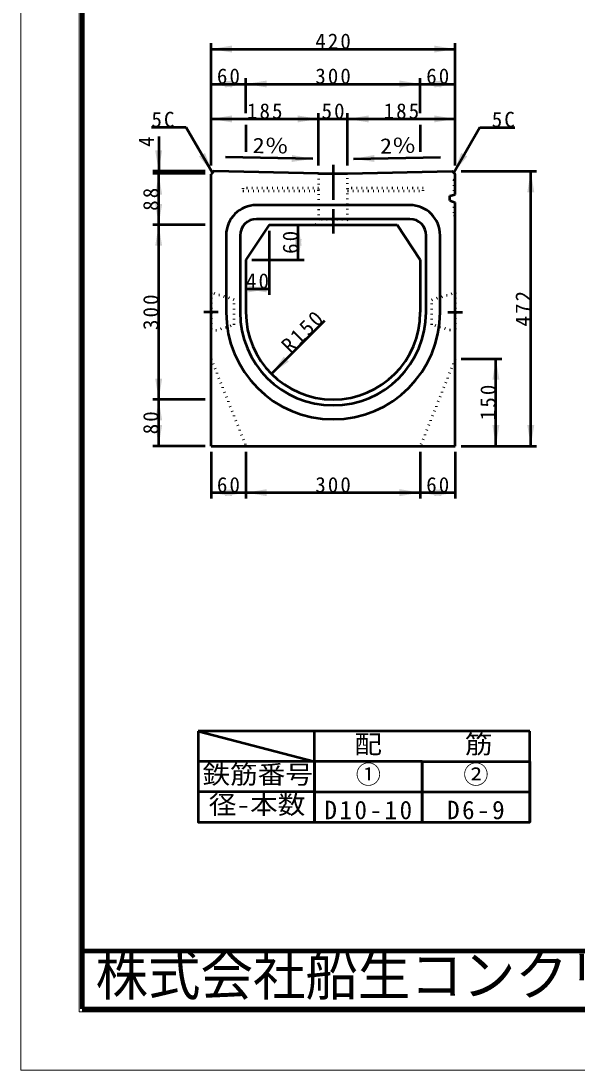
# Model space of a CAD drawing. Units: millimetres, scale not verified. Extents: x -2102 to 2102, y -1485 to 1485.
# Drawn here: x -2102 to -1146, y -1485 to 317 of the extents above; entities that cross this region are included whole.
import ezdxf
from ezdxf.enums import TextEntityAlignment as Align

# ---------------------------------------------------------------- set-up
doc = ezdxf.new("R2010")
doc.units = ezdxf.units.MM
doc.header["$LTSCALE"] = 5
doc.linetypes.add('DOTTED', pattern=[1.75, 0.25, -1.5])
doc.linetypes.add('LONG_DASHED_DOTTED', pattern=[15.25, 12, -1.5, 0.25, -1.5])
doc.layers.add('0-0_V-nasSTD', color=7, linetype='Continuous', lineweight=35)
doc.layers.add('0-1_0', color=7, linetype='Continuous', lineweight=50)
doc.styles.add('ＭＳ ゴシック', font='')
doc.styles.get('ＭＳ ゴシック').set_extended_font_data('MS Gothic')

msp = doc.modelspace()

# ---------------------------------------------------------------- linework, layer by layer
at = {"layer": '0-0_V-nasSTD', "lineweight": 100}
for p, q in [((-1997.5, 1380), (-1997.5, -1380)), ((-1997.5, -1380), (1997.5, -1380))]:
    msp.add_line(p, q, dxfattribs=at)
at = {"layer": '0-0_V-nasSTD', "lineweight": 50}
for p, q in [((-1715.639, 138.491), (-1715.639, 92.491)), ((-1415.639, 138.491), (-1415.639, 92.491)), ((-1797.5, -903), (-1797.5, -955)), ((-1597.5, -903), (-1797.5, -903)), ((-1412.5, -903), (-1597.5, -903)), ((-1227.5, -903), (-1412.5, -903)), ((-1227.5, -955), (-1227.5, -903)), ((-1797.5, -955), (-1797.5, -1007)), ((-1597.5, -955), (-1797.5, -955)), ((-1597.5, -1007), (-1597.5, -955)), ((-1412.5, -955), (-1227.5, -955)), ((-1597.5, -1007), (-1797.5, -1007))]:
    msp.add_line(p, q, dxfattribs=at)
at = {"layer": '0-0_V-nasSTD', "lineweight": 18}
for points in [[(-2102.5, -1485), (-2102.5, 1485), (2102.5, 1485), (2102.5, -1485)], [(-2002.5, -1385), (-2002.5, 1385), (2002.5, 1385), (2002.5, -1385)]]:
    msp.add_lwpolyline(points, close=True, dxfattribs=at)
at = {"layer": '0-0_V-nasSTD', "lineweight": 50}
for points in [[(-1797.5, -903), (-1597.5, -955), (-1597.5, -903)], [(-1597.5, -1059), (-1597.5, -1007), (-1597.5, -955), (-1597.5, -1007), (-1412.5, -1007), (-1412.5, -955), (-1597.5, -955)], [(-1412.5, -1007), (-1412.5, -955), (-1412.5, -1007)], [(-1412.5, -1007), (-1227.5, -1007), (-1227.5, -955)], [(-1412.5, -1059), (-1227.5, -1059), (-1227.5, -1007), (-1227.5, -955)], [(-1227.5, -1059), (-1227.5, -1007), (-1227.5, -955), (-1227.5, -1007)], [(-1797.5, -1007), (-1797.5, -1059), (-1597.5, -1059)], [(-1597.5, -1059), (-1597.5, -1007), (-1597.5, -1059)], [(-1597.5, -1059), (-1412.5, -1059), (-1412.5, -1007)], [(-1412.5, -1059), (-1412.5, -1007), (-1412.5, -1059)], [(-1227.5, -1059), (-1227.5, -1007), (-1227.5, -1059)]]:
    msp.add_lwpolyline(points, dxfattribs=at)
at = {"layer": '0-0_V-nasSTD'}
for points in [[(-1775.639, 268.89), (-1739.639, 262.89), (-1739.639, 274.89)], [(-1391.639, 262.89), (-1391.639, 274.89), (-1355.639, 268.89)], [(-1775.639, 208.89), (-1739.639, 202.89), (-1739.639, 214.89)], [(-1751.639, 202.89), (-1751.639, 214.89), (-1715.639, 208.89)], [(-1715.639, 208.89), (-1679.639, 202.89), (-1679.639, 214.89)], [(-1451.639, 202.89), (-1451.639, 214.89), (-1415.639, 208.89)], [(-1415.639, 208.89), (-1379.639, 202.89), (-1379.639, 214.89)], [(-1391.639, 202.89), (-1391.639, 214.89), (-1355.639, 208.89)], [(-1775.639, 148.89), (-1739.639, 142.89), (-1739.639, 154.89)], [(-1626.639, 142.89), (-1626.639, 154.89), (-1590.639, 148.89)], [(-1540.639, 148.89), (-1504.639, 142.89), (-1504.639, 154.89)], [(-1391.639, 142.89), (-1391.639, 154.89), (-1355.639, 148.89)], [(-1871.639, 94.89), (-1865.639, 58.89), (-1859.639, 94.89)], [(-1796.335, 84.567), (-1785.943, 90.567), (-1773.139, 56.39)], [(-1358.139, 56.39), (-1345.335, 90.567), (-1334.943, 84.567)], [(-1636.789, 74.989), (-1636.53, 86.986), (-1600.668, 80.209)], [(-1530.611, 80.209), (-1494.749, 86.986), (-1494.489, 74.989)], [(-1871.639, 18.89), (-1865.639, 54.89), (-1859.639, 18.89)], [(-1231.639, 22.89), (-1225.639, 58.89), (-1219.639, 22.89)], [(-1871.639, 2.89), (-1865.639, -33.11), (-1859.639, 2.89)], [(-1871.639, -69.11), (-1865.639, -33.11), (-1859.639, -69.11)], [(-1631.639, -69.11), (-1625.639, -33.11), (-1619.639, -69.11)], [(-1631.639, -57.11), (-1625.639, -93.11), (-1619.639, -57.11)], [(-1715.639, -143.11), (-1679.639, -149.11), (-1679.639, -137.11)], [(-1711.639, -149.11), (-1711.639, -137.11), (-1675.639, -143.11)], [(-1671.705, -289.176), (-1650.492, -259.477), (-1642.007, -267.963)], [(-1291.639, -299.11), (-1285.639, -263.11), (-1279.639, -299.11)], [(-1871.639, -297.11), (-1865.639, -333.11), (-1859.639, -297.11)], [(-1871.639, -369.11), (-1865.639, -333.11), (-1859.639, -369.11)], [(-1871.639, -377.11), (-1865.639, -413.11), (-1859.639, -377.11)], [(-1291.639, -377.11), (-1285.639, -413.11), (-1279.639, -377.11)], [(-1231.639, -377.11), (-1225.639, -413.11), (-1219.639, -377.11)], [(-1775.639, -493.11), (-1739.639, -499.11), (-1739.639, -487.11)], [(-1751.639, -499.11), (-1751.639, -487.11), (-1715.639, -493.11)], [(-1715.639, -493.11), (-1679.639, -499.11), (-1679.639, -487.11)], [(-1451.639, -499.11), (-1451.639, -487.11), (-1415.639, -493.11)], [(-1415.639, -493.11), (-1379.639, -499.11), (-1379.639, -487.11)], [(-1391.639, -499.11), (-1391.639, -487.11), (-1355.639, -493.11)]]:
    msp.add_solid(points, dxfattribs=at)
at = {"layer": '0-1_0'}
for p, q in [((-1775.639, 68.89), (-1775.639, 278.89)), ((-1355.639, 68.89), (-1355.639, 278.89)), ((-1775.639, 268.89), (-1355.639, 268.89)), ((-1715.639, 158.89), (-1715.639, 218.89)), ((-1415.639, 158.89), (-1415.639, 218.89)), ((-1775.639, 148.89), (-1590.639, 148.89)), ((-1590.639, 68.89), (-1590.639, 158.89)), ((-1590.639, 148.89), (-1540.639, 148.89)), ((-1540.639, 68.89), (-1540.639, 158.89)), ((-1540.639, 148.89), (-1355.639, 148.89)), ((-1818.139, 134.332), (-1878.139, 134.332)), ((-1818.139, 134.332), (-1773.139, 56.39)), ((-1313.139, 134.332), (-1358.139, 56.39)), ((-1313.139, 134.332), (-1253.139, 134.332)), ((-1865.639, 118.89), (-1865.639, 58.89)), ((-1600.668, 80.209), (-1750.633, 83.452)), ((-1530.611, 80.209), (-1380.646, 83.452)), ((-1785.639, 58.89), (-1875.639, 58.89)), ((-1785.639, 54.89), (-1875.639, 54.89)), ((-1865.639, 54.89), (-1865.639, 58.89)), ((-1865.639, -33.11), (-1865.639, 54.89)), ((-1590.639, 54.89), (-1540.639, 54.89)), ((-1345.639, 58.89), (-1215.639, 58.89)), ((-1225.639, -413.11), (-1225.639, 58.89)), ((-1775.639, -413.11), (-1775.639, 53.89)), ((-1355.639, 18.905), (-1355.639, 53.89)), ((-1364.639, 16.89), (-1355.639, 18.905)), ((-1433.639, 0.89), (-1697.639, 0.89)), ((-1364.639, 8.89), (-1364.639, 16.89)), ((-1364.639, 8.89), (-1355.639, 5.532)), ((-1355.639, -413.11), (-1355.639, 5.532)), ((-1785.639, -33.11), (-1875.639, -33.11)), ((-1675.639, -33.11), (-1715.639, -93.11)), ((-1433.639, -23.11), (-1697.639, -23.11)), ((-1675.639, -33.11), (-1455.639, -33.11)), ((-1625.639, -93.11), (-1625.639, -33.11)), ((-1455.639, -33.11), (-1415.639, -93.11)), ((-1749.639, -51.11), (-1749.639, -183.11)), ((-1725.639, -51.11), (-1725.639, -183.11)), ((-1675.639, -43.11), (-1675.639, -153.11)), ((-1405.639, -183.11), (-1405.639, -51.11)), ((-1381.639, -183.11), (-1381.639, -51.11)), ((-1715.639, -93.11), (-1715.639, -183.11)), ((-1705.639, -93.11), (-1615.639, -93.11)), ((-1415.639, -93.11), (-1415.639, -183.11)), ((-1715.639, -143.11), (-1675.639, -143.11)), ((-1671.705, -289.176), (-1579.781, -197.252)), ((-1345.639, -263.11), (-1275.639, -263.11)), ((-1285.639, -413.11), (-1285.639, -263.11)), ((-1785.639, -333.11), (-1875.639, -333.11)), ((-1785.639, -413.11), (-1875.639, -413.11)), ((-1775.639, -413.11), (-1355.639, -413.11)), ((-1345.639, -413.11), (-1215.639, -413.11)), ((-1775.639, -423.11), (-1775.639, -503.11)), ((-1715.639, -423.11), (-1715.639, -503.11)), ((-1415.639, -423.11), (-1415.639, -503.11)), ((-1355.639, -423.11), (-1355.639, -503.11))]:
    msp.add_line(p, q, dxfattribs=at)
at = {"layer": '0-1_0', "linetype": 'DOTTED'}
for p, q in [((-1590.639, 54.89), (-1590.639, -24.11)), ((-1540.639, -24.11), (-1540.639, 54.89)), ((-1357.939, 43.89), (-1355.639, 46.19)), ((-1357.939, 43.89), (-1357.939, 18.39)), ((-1590.639, -24.11), (-1595.835, -33.11)), ((-1540.639, -24.11), (-1590.639, -24.11)), ((-1540.639, -24.11), (-1535.443, -33.11)), ((-1775.639, -263.11), (-1715.639, -413.11)), ((-1355.639, -263.11), (-1415.639, -413.11))]:
    msp.add_line(p, q, dxfattribs=at)
at = {"layer": '0-1_0', "linetype": 'LONG_DASHED_DOTTED'}
for p, q in [((-1565.639, 69.89), (-1565.639, -48.11)), ((-1763.139, -183.11), (-1788.139, -183.11)), ((-1368.139, -183.11), (-1343.139, -183.11))]:
    msp.add_line(p, q, dxfattribs=at)
at = {"layer": '0-1_0', "lineweight": 100}
msp.add_line((-1997.5, -1280), (1997.5, -1280), dxfattribs=at)
at = {"layer": '0-1_0'}
for points in [[(-1775.639, 208.89), (-1715.639, 208.89), (-1415.639, 208.89), (-1355.639, 208.89)], [(-1590.639, 54.89), (-1770.639, 58.89), (-1775.639, 53.89)], [(-1540.639, 54.89), (-1360.639, 58.89), (-1355.639, 53.89)], [(-1865.639, -413.11), (-1865.639, -333.11), (-1865.639, -33.11)], [(-1775.639, -493.11), (-1715.639, -493.11), (-1415.639, -493.11), (-1355.639, -493.11)]]:
    msp.add_lwpolyline(points, dxfattribs=at)
at = {"layer": '0-1_0', "linetype": 'DOTTED'}
for points in [[(-1720.639, 30.161), (-1720.639, 25.161), (-1590.639, 25.161), (-1590.639, 30.161)], [(-1540.639, 30.161), (-1540.639, 25.161), (-1410.639, 25.161), (-1410.639, 30.161)], [(-1735.639, -161.61), (-1775.639, -149.61), (-1775.639, -216.61), (-1735.639, -204.61)], [(-1395.639, -161.61), (-1355.639, -149.61), (-1355.639, -216.61), (-1395.639, -204.61)]]:
    msp.add_lwpolyline(points, close=True, dxfattribs=at)
msp.add_lwpolyline([(-1357.939, 6.39), (-1357.939, -16.11), (-1355.639, -18.41)], dxfattribs=at)
at = {"layer": '0-1_0'}
for centre, radius, start, end in [((-1697.639, -51.11), 52, 90, 180), ((-1433.639, -51.11), 52, 0, 90), ((-1697.639, -51.11), 28, 90, 180), ((-1433.639, -51.11), 28, 0, 90), ((-1565.639, -183.11), 184, 180, 270), ((-1565.639, -183.11), 160, 180, 270), ((-1565.639, -183.11), 150, 180, 270), ((-1565.639, -183.11), 150, 270, 0), ((-1565.639, -183.11), 184, 270, 0), ((-1565.639, -183.11), 160, 270, 0)]:
    msp.add_arc(centre, radius, start, end, dxfattribs=at)

# ---------------------------------------------------------------- texts
at = {"layer": '0-0_V-nasSTD', "style": 'ＭＳ ゴシック'}
msp.add_text('4', height=26.39, rotation=90, dxfattribs=at).set_placement((-1865.639, 100.89), align=Align.BOTTOM_LEFT)
at = {"layer": '0-0_V-nasSTD', "style": 'ＭＳ ゴシック', "width": 1.15}
for rotation, p in [(358.761, (-1704.444, 82.453)), (1.239, (-1484.421, 81.208))]:
    msp.add_text('2％', height=26.39, rotation=rotation, dxfattribs=at).set_placement(p, align=Align.BOTTOM_LEFT)
at = {"layer": '0-0_V-nasSTD', "style": 'ＭＳ ゴシック'}
for s, height, width, p in [('配\u3000\u3000\u3000筋', 31.67, 1.1, (-1529.14, -950.6)), ('鉄筋番号', 31.67, 1.1, (-1790.38, -1002.6)), ('径-本数', 31.67, 1.1, (-1779.58, -1054.6)), ('株式会社船生コンクリート工業', 69.65, 0.95, (-1974.25, -1377.5))]:
    msp.add_text(s, height=height, dxfattribs=dict(at, width=width)).set_placement(p, align=Align.BOTTOM_LEFT)
for s, p in [('①', (-1526.6, -1002.6)), ('②', (-1341.6, -1002.6))]:
    msp.add_text(s, height=31.67, dxfattribs=at).set_placement(p, align=Align.BOTTOM_LEFT)
at = {"layer": '0-0_V-nasSTD', "attachment_point": 7, "style": 'ＭＳ ゴシック'}
for s, insert, char_height in [('\\T1.2;420', (-1596.239, 268.89), 26.39), ('\\T1.2;60', (-1765.439, 208.89), 26.39), ('\\T1.2;300', (-1596.239, 208.89), 26.39), ('\\T1.2;60', (-1405.439, 208.89), 26.39), ('\\T1.2;185', (-1713.739, 148.89), 26.39), ('\\T1.2;50', (-1585.439, 148.89), 26.39), ('\\T1.2;185', (-1478.739, 148.89), 26.39), ('\\T1.2;5C', (-1878.139, 134.332), 26.39), ('\\T1.2;5C', (-1292.739, 134.332), 26.39), ('\\T1.2;40', (-1715.439, -143.11), 26.39), ('\\T1.2;60', (-1765.439, -493.11), 26.39), ('\\T1.2;300', (-1596.239, -493.11), 26.39), ('\\T1.2;60', (-1405.439, -493.11), 26.39), ('\\T1.2;D10-10', (-1580.6, -1054.6), 31.67), ('\\T1.2;D6-9', (-1369.68, -1054.6), 31.67)]:
    msp.add_mtext(s, dxfattribs=dict(at, insert=insert, char_height=char_height))
at = {"layer": '0-0_V-nasSTD', "char_height": 26.39, "attachment_point": 7, "style": 'ＭＳ ゴシック'}
for s, insert, rotation in [('\\T1.2;88', (-1865.639, -8.91), 90), ('\\T1.2;60', (-1625.639, -82.91), 90), ('\\T1.2;300', (-1865.639, -213.71), 90), ('\\T1.2;472', (-1225.639, -207.71), 90), ('\\T1.2;R150', (-1638.33, -255.8), 45), ('\\T1.2;150', (-1285.639, -368.71), 90), ('\\T1.2;80', (-1865.639, -392.91), 90)]:
    msp.add_mtext(s, dxfattribs=dict(at, insert=insert, rotation=rotation))

doc.saveas('drawing.dxf')
